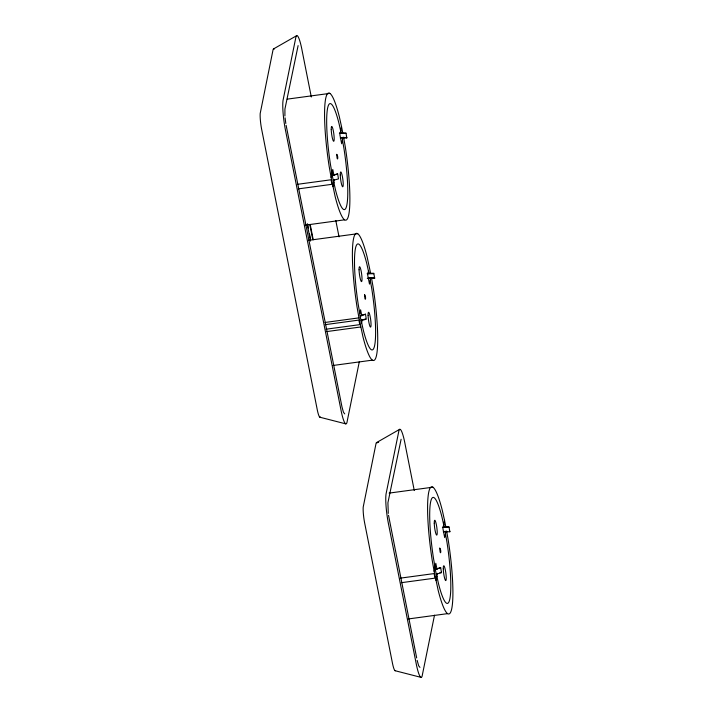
<?xml version="1.0" encoding="UTF-8"?>
<svg xmlns="http://www.w3.org/2000/svg" width="713" height="713" viewBox="0 0 713 713"><rect width="100%" height="100%" fill="white"/><g stroke="black" fill="none" stroke-linecap="round" stroke-linejoin="round"><path stroke-width="1.07" d="M343.595 137.208L345.27 146.753A64.152 9.385 82.3 0 1 348.755 214.729A64.152 9.385 82.3 0 1 335.146 196.538L331.135 177.555L332.775 169.489L333.978 175.55M331.135 177.555L329.174 166.45A64.152 9.385 82.3 0 1 325.698 98.474A64.152 9.385 82.3 0 1 339.308 116.665L341.509 126.549L339.86 134.65L341.67 143.75L342.935 137.529M332.935 186.654L334.388 179.533M332.534 175.238L337.668 173.892L332.454 175.71M340.288 138.019A44.589 17.076 -11.2 0 1 341.955 137.966L346.803 137.966L345.992 132.957L341.153 132.939A44.554 17.059 -11.2 0 0 339.495 132.992M346.803 137.966L346.901 137.511L342.053 137.493M362.213 319.852L361.544 323.149L359.735 314.059L360.6 309.807L361.803 315.877M360.368 315.565L365.493 314.219L360.279 316.037M367.284 278.382A44.589 17.076 -11.2 0 1 369.78 278.284L374.637 278.284L373.826 273.275L368.978 273.266A44.554 17.059 -11.2 0 0 367.329 273.32M374.637 278.284L374.726 277.829L369.887 277.812A44.554 17.059 -11.2 0 0 368.229 277.865M359.316 361.687L347.222 421.107A23.306 3.405 82.3 0 1 341.269 411.499L285.797 131.771A23.369 3.413 82.3 0 1 283.061 100.257L295.913 37.049A23.226 3.396 82.3 0 1 302.205 51.104L311.305 96.995M446.614 531.016L448.299 540.561A64.152 9.385 82.3 0 1 451.775 608.537A64.152 9.385 82.3 0 1 438.165 590.346L434.155 571.363L435.803 563.297L437.007 569.366M434.155 571.363L432.203 560.258A64.152 9.385 82.3 0 1 428.718 492.282A64.152 9.385 82.3 0 1 442.327 510.472L444.538 520.356L442.889 528.467L444.689 537.566L445.955 531.337M435.964 580.462L437.408 573.341M435.563 569.054L440.687 567.7L435.474 569.527M443.317 531.836A44.589 17.076 -11.2 0 1 444.974 531.773L449.832 531.773L449.021 526.764L444.181 526.747M440.687 567.7L441.499 572.708L436.374 574.072M449.832 531.773L449.921 531.319M434.511 615.176L422.426 674.596A23.306 3.405 82.3 0 1 416.463 664.988L388.79 525.445A23.369 3.413 82.3 0 1 386.054 493.94L398.915 430.723A23.226 3.396 82.3 0 1 405.207 444.778L414.28 490.553M298.114 45.605L284.924 109.08L284.915 116.023M401.107 439.279L387.917 502.754L388.273 513.387M273.507 48.939L296.697 35.65M399.69 429.324L376.5 442.613L378.639 442.318M363.844 319.469L365.546 318.996M439.894 572.717L441.597 572.254M333.354 180.264L338.479 178.901L337.668 173.892M361.179 320.583L366.304 319.219L365.493 314.219M361.268 320.11L362.988 319.682M287.205 99.143L329.861 93.376M297.303 184.337L331.064 179.774L331.964 184.319L298.203 188.892M305.209 225.156L344.584 219.827M308.471 240.352L357.694 233.695M325.057 322.463L358.96 317.873L362.97 336.857A64.152 9.385 82.3 0 0 376.58 355.056A64.152 9.385 82.3 0 0 373.104 287.072L371.42 277.535M325.128 324.665L358.889 320.092L359.789 324.647L326.028 329.21M326.857 331.563L360.769 326.973M333.042 365.475L372.418 360.145M389.138 493.102L432.889 487.184M400.323 578.145L434.083 573.582L434.992 578.136L401.223 582.699M408.237 618.964L447.612 613.635M345.903 133.411L341.046 133.42A44.589 17.076 -11.2 0 0 339.388 133.474M373.728 273.739L368.871 273.739A44.589 17.076 -11.2 0 0 367.213 273.792M448.932 527.219L444.074 527.228A44.589 17.076 -11.2 0 0 442.416 527.281M344.753 413.905L343.452 412.248L341.973 406.882L286.136 125.31M419.957 667.395L418.647 665.737L417.167 660.372M319.861 417.221L345.671 423.834M395.055 670.71L420.866 677.323M443.664 524.634L441.98 517.112A53.493 7.825 82.3 0 0 430.634 501.934A53.493 7.825 82.3 0 0 433.54 558.618L435.028 567.085M340.645 130.827L338.96 123.296A53.493 7.825 82.3 0 0 327.615 108.126A53.493 7.825 82.3 0 0 330.511 164.81L332.008 173.277M436.837 576.184L438.513 583.715A53.493 7.825 82.3 0 0 449.858 598.884A53.493 7.825 82.3 0 0 446.962 542.201L445.473 533.734M368.469 271.154L366.785 263.623A53.493 7.825 82.3 0 0 355.439 248.454A53.493 7.825 82.3 0 0 358.345 305.128L359.833 313.595M333.809 182.376L335.493 189.899A53.493 7.825 82.3 0 0 346.839 205.077A53.493 7.825 82.3 0 0 343.933 148.393L342.445 139.926M361.634 322.695L363.318 330.226A53.493 7.825 82.3 0 0 374.664 345.395A53.493 7.825 82.3 0 0 371.767 288.712L370.27 280.245M444.538 520.356L445.937 527.433M443.771 524.117L444.368 527.148M445.17 531.194L445.572 533.217M434.939 567.539L436.739 576.639M341.509 126.549L342.712 132.609M370.546 272.936L367.133 256.983A64.152 9.385 82.3 0 0 353.523 238.793A64.152 9.385 82.3 0 0 357.008 306.768L358.96 317.873M340.752 130.31L341.349 133.34M342.151 137.386L342.552 139.409M369.174 273.667L368.576 270.628L367.694 274.977L369.494 284.077L370.377 279.728L369.976 277.705M331.91 173.731L333.72 182.831M335.787 220.46L339.04 236.85M416.686 657.939L388.523 515.285M310.208 224.506L313.23 239.764M309.781 224.417L312.802 239.657M307.526 223.757L308.39 228.107M309.469 233.561L310.547 239.007M307.321 224.747L310.556 241.083M285.815 123.483L285.075 117.841M320.395 416.971A13.244 1.934 82.3 0 1 317.356 410.216L261.519 128.634A13.297 1.943 82.3 0 1 260.2 113.429L273.061 49.732A13.155 1.925 82.3 0 1 274.104 49.233M377.097 442.907A13.155 1.925 82.3 0 0 376.054 443.406L363.202 507.103A13.297 1.943 82.3 0 0 364.521 522.308L392.56 663.696A13.244 1.934 82.3 0 0 395.59 670.461M336.768 154.364C337.08 163.232 338.853 156.967 336.768 154.364M364.593 294.683C364.904 303.551 366.678 297.285 364.593 294.683M439.787 548.172C440.108 557.04 441.873 550.775 439.787 548.172M331.233 129.454A7.531 1.105 82.3 0 0 333.577 141.272A7.531 1.105 82.3 0 0 333.327 130.827A7.531 1.105 82.3 0 0 331.233 129.454M340.261 174.952A7.531 1.105 82.3 0 0 342.605 186.77A7.531 1.105 82.3 0 0 342.356 176.325A7.531 1.105 82.3 0 0 340.261 174.952M359.058 269.781A7.531 1.105 82.3 0 0 361.402 281.599A7.531 1.105 82.3 0 0 361.161 271.145A7.531 1.105 82.3 0 0 359.058 269.781M368.086 315.271A7.531 1.105 82.3 0 0 370.43 327.089A7.531 1.105 82.3 0 0 370.181 316.643A7.531 1.105 82.3 0 0 368.086 315.271M443.281 568.76A7.531 1.105 82.3 0 0 445.625 580.578A7.531 1.105 82.3 0 0 445.375 570.133A7.531 1.105 82.3 0 0 443.281 568.76M434.262 523.262A7.531 1.105 82.3 0 0 436.606 535.089A7.531 1.105 82.3 0 0 436.356 524.634A7.531 1.105 82.3 0 0 434.262 523.262"/></g></svg>
